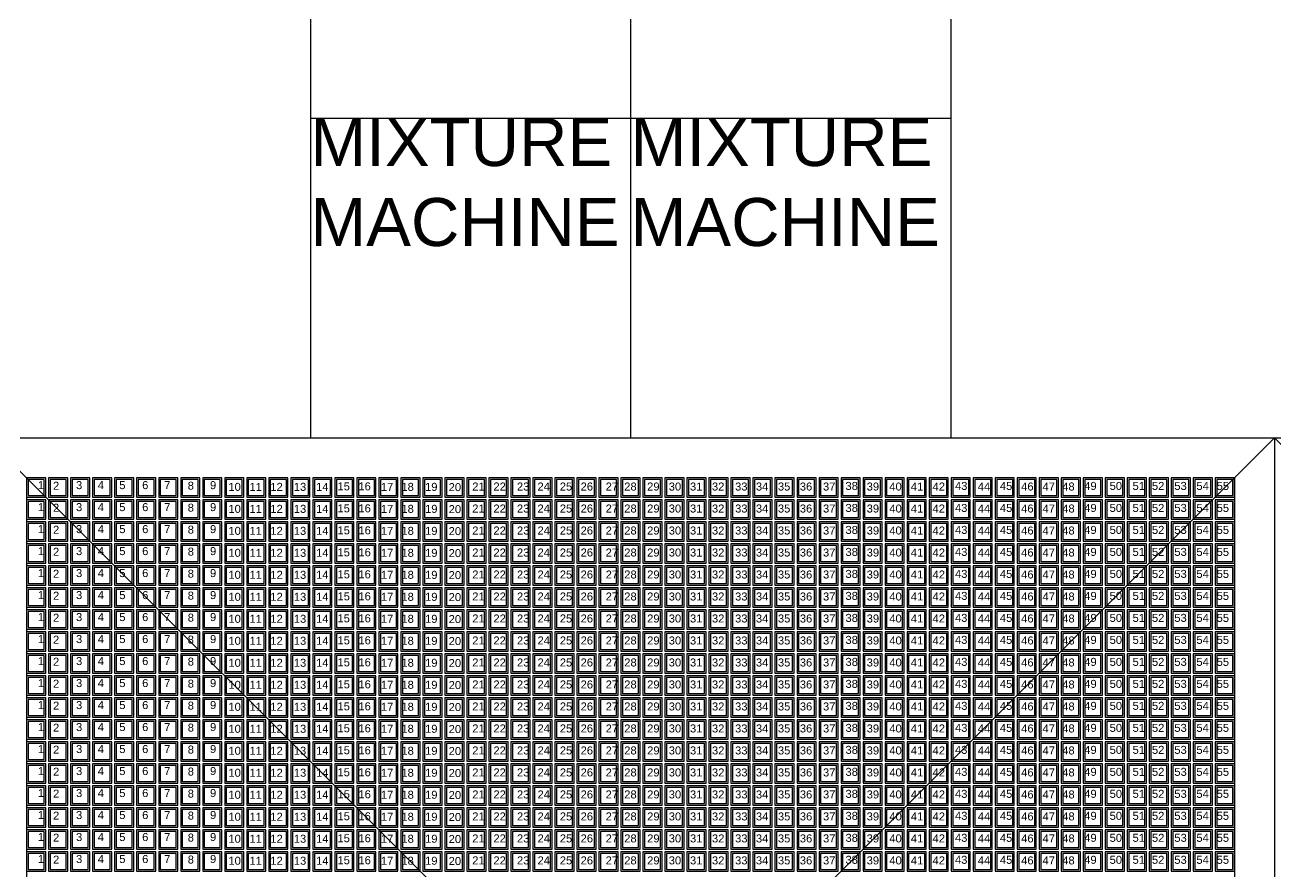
# Model space of a CAD drawing. Header units: inches. Extents: x 0 to 907042749, y -2200 to 1199479692.
# Drawn here: x 906939675 to 906970933, y 1199412753 to 1199433910 of the extents above; entities that cross this region are included whole.
import ezdxf

# ---------------------------------------------------------------- set-up
doc = ezdxf.new("R2010")
doc.units = ezdxf.units.IN
doc.header["$MEASUREMENT"] = 0
doc.styles.get("Standard").update_dxf_attribs({"font": 'arial.ttf'})

# ---------------------------------------------------------------- blocks, each defined once
blk = doc.blocks.new('Formwork')
blk.add_lwpolyline([(240, 240), (-240, 240), (-240, -240), (240, -240)], close=True)
blk.add_lwpolyline([(200, 200), (-200, 200), (-200, -200), (200, -200), (200, 200)])
blk = doc.blocks.new('*U66')
at = {"layer": 'Defpoints'}
blk.add_blockref('Formwork', (0, 0), dxfattribs=at)
blk = doc.blocks.new('*U65')
at = {"color": 0, "linetype": 'ByBlock', "lineweight": -2, "transparency": 16777216}
for p in [(0, 29700), (550, 29700), (1100, 29700), (1650, 29700), (2200, 29700), (2750, 29700), (3300, 29700), (3850, 29700), (4400, 29700), (4950, 29700), (5500, 29700), (6050, 29700), (6600, 29700), (7150, 29700), (7700, 29700), (8250, 29700), (8800, 29700), (9350, 29700), (9900, 29700), (10450, 29700), (11000, 29700), (11550, 29700), (12100, 29700), (12650, 29700), (13200, 29700), (13750, 29700), (14300, 29700), (14850, 29700), (15400, 29700), (15950, 29700), (16500, 29700), (17050, 29700), (17600, 29700), (18150, 29700), (18700, 29700), (19250, 29700), (19800, 29700), (20350, 29700), (20900, 29700), (21450, 29700), (22000, 29700), (22550, 29700), (23100, 29700), (23650, 29700), (24200, 29700), (24750, 29700), (25300, 29700), (25850, 29700), (26400, 29700), (26950, 29700), (27500, 29700), (28050, 29700), (28600, 29700), (29150, 29700), (29700, 29700), (0, 29150), (550, 29150), (1100, 29150), (1650, 29150), (2200, 29150), (2750, 29150), (3300, 29150), (3850, 29150), (4400, 29150), (4950, 29150), (5500, 29150), (6050, 29150), (6600, 29150), (7150, 29150), (7700, 29150), (8250, 29150), (8800, 29150), (9350, 29150), (9900, 29150), (10450, 29150), (11000, 29150), (11550, 29150), (12100, 29150), (12650, 29150), (13200, 29150), (13750, 29150), (14300, 29150), (14850, 29150), (15400, 29150), (15950, 29150), (16500, 29150), (17050, 29150), (17600, 29150), (18150, 29150), (18700, 29150), (19250, 29150), (19800, 29150), (20350, 29150), (20900, 29150), (21450, 29150), (22000, 29150), (22550, 29150), (23100, 29150), (23650, 29150), (24200, 29150), (24750, 29150), (25300, 29150), (25850, 29150), (26400, 29150), (26950, 29150), (27500, 29150), (28050, 29150), (28600, 29150), (29150, 29150), (29700, 29150), (0, 28600), (550, 28600), (1100, 28600), (1650, 28600), (2200, 28600), (2750, 28600), (3300, 28600), (3850, 28600), (4400, 28600), (4950, 28600), (5500, 28600), (6050, 28600), (6600, 28600), (7150, 28600), (7700, 28600), (8250, 28600), (8800, 28600), (9350, 28600), (9900, 28600), (10450, 28600), (11000, 28600), (11550, 28600), (12100, 28600), (12650, 28600), (13200, 28600), (13750, 28600), (14300, 28600), (14850, 28600), (15400, 28600), (15950, 28600), (16500, 28600), (17050, 28600), (17600, 28600), (18150, 28600), (18700, 28600), (19250, 28600), (19800, 28600), (20350, 28600), (20900, 28600), (21450, 28600), (22000, 28600), (22550, 28600), (23100, 28600), (23650, 28600), (24200, 28600), (24750, 28600), (25300, 28600), (25850, 28600), (26400, 28600), (26950, 28600), (27500, 28600), (28050, 28600), (28600, 28600), (29150, 28600), (29700, 28600), (0, 28050), (550, 28050), (1100, 28050), (1650, 28050), (2200, 28050), (2750, 28050), (3300, 28050), (3850, 28050), (4400, 28050), (4950, 28050), (5500, 28050), (6050, 28050), (6600, 28050), (7150, 28050), (7700, 28050), (8250, 28050), (8800, 28050), (9350, 28050), (9900, 28050), (10450, 28050), (11000, 28050), (11550, 28050), (12100, 28050), (12650, 28050), (13200, 28050), (13750, 28050), (14300, 28050), (14850, 28050), (15400, 28050), (15950, 28050), (16500, 28050), (17050, 28050), (17600, 28050), (18150, 28050), (18700, 28050), (19250, 28050), (19800, 28050), (20350, 28050), (20900, 28050), (21450, 28050), (22000, 28050), (22550, 28050), (23100, 28050), (23650, 28050), (24200, 28050), (24750, 28050), (25300, 28050), (25850, 28050), (26400, 28050), (26950, 28050), (27500, 28050), (28050, 28050), (28600, 28050), (29150, 28050), (29700, 28050), (0, 27500), (550, 27500), (1100, 27500), (1650, 27500), (2200, 27500), (2750, 27500), (3300, 27500), (3850, 27500), (4400, 27500), (4950, 27500), (5500, 27500), (6050, 27500), (6600, 27500), (7150, 27500), (7700, 27500), (8250, 27500), (8800, 27500), (9350, 27500), (9900, 27500), (10450, 27500), (11000, 27500), (11550, 27500), (12100, 27500), (12650, 27500), (13200, 27500), (13750, 27500), (14300, 27500), (14850, 27500), (15400, 27500), (15950, 27500), (16500, 27500), (17050, 27500), (17600, 27500), (18150, 27500), (18700, 27500), (19250, 27500), (19800, 27500), (20350, 27500), (20900, 27500), (21450, 27500), (22000, 27500), (22550, 27500), (23100, 27500), (23650, 27500), (24200, 27500), (24750, 27500), (25300, 27500), (25850, 27500), (26400, 27500), (26950, 27500), (27500, 27500), (28050, 27500), (28600, 27500), (29150, 27500), (29700, 27500), (0, 26950), (550, 26950), (1100, 26950), (1650, 26950), (2200, 26950), (2750, 26950), (3300, 26950), (3850, 26950), (4400, 26950), (4950, 26950), (5500, 26950), (6050, 26950), (6600, 26950), (7150, 26950), (7700, 26950), (8250, 26950), (8800, 26950), (9350, 26950), (9900, 26950), (10450, 26950), (11000, 26950), (11550, 26950), (12100, 26950), (12650, 26950), (13200, 26950), (13750, 26950), (14300, 26950), (14850, 26950), (15400, 26950), (15950, 26950), (16500, 26950), (17050, 26950), (17600, 26950), (18150, 26950), (18700, 26950), (19250, 26950), (19800, 26950), (20350, 26950), (20900, 26950), (21450, 26950), (22000, 26950), (22550, 26950), (23100, 26950), (23650, 26950), (24200, 26950), (24750, 26950), (25300, 26950), (25850, 26950), (26400, 26950), (26950, 26950), (27500, 26950), (28050, 26950), (28600, 26950), (29150, 26950), (29700, 26950), (0, 26400), (550, 26400), (1100, 26400), (1650, 26400), (2200, 26400), (2750, 26400), (3300, 26400), (3850, 26400), (4400, 26400), (4950, 26400), (5500, 26400), (6050, 26400), (6600, 26400), (7150, 26400), (7700, 26400), (8250, 26400), (8800, 26400), (9350, 26400), (9900, 26400), (10450, 26400), (11000, 26400), (11550, 26400), (12100, 26400), (12650, 26400), (13200, 26400), (13750, 26400), (14300, 26400), (14850, 26400), (15400, 26400), (15950, 26400), (16500, 26400), (17050, 26400), (17600, 26400), (18150, 26400), (18700, 26400), (19250, 26400), (19800, 26400), (20350, 26400), (20900, 26400), (21450, 26400), (22000, 26400), (22550, 26400), (23100, 26400), (23650, 26400), (24200, 26400), (24750, 26400), (25300, 26400), (25850, 26400), (26400, 26400), (26950, 26400), (27500, 26400), (28050, 26400), (28600, 26400), (29150, 26400), (29700, 26400), (0, 25850), (550, 25850), (1100, 25850), (1650, 25850), (2200, 25850), (2750, 25850), (3300, 25850), (3850, 25850), (4400, 25850), (4950, 25850), (5500, 25850), (6050, 25850), (6600, 25850), (7150, 25850), (7700, 25850), (8250, 25850), (8800, 25850), (9350, 25850), (9900, 25850), (10450, 25850), (11000, 25850), (11550, 25850), (12100, 25850), (12650, 25850), (13200, 25850), (13750, 25850), (14300, 25850), (14850, 25850), (15400, 25850), (15950, 25850), (16500, 25850), (17050, 25850), (17600, 25850), (18150, 25850), (18700, 25850), (19250, 25850), (19800, 25850), (20350, 25850), (20900, 25850), (21450, 25850), (22000, 25850), (22550, 25850), (23100, 25850), (23650, 25850), (24200, 25850), (24750, 25850), (25300, 25850), (25850, 25850), (26400, 25850), (26950, 25850), (27500, 25850), (28050, 25850), (28600, 25850), (29150, 25850), (29700, 25850), (0, 25300), (550, 25300), (1100, 25300), (1650, 25300), (2200, 25300), (2750, 25300), (3300, 25300), (3850, 25300), (4400, 25300), (4950, 25300), (5500, 25300), (6050, 25300), (6600, 25300), (7150, 25300), (7700, 25300), (8250, 25300), (8800, 25300), (9350, 25300), (9900, 25300), (10450, 25300), (11000, 25300), (11550, 25300), (12100, 25300), (12650, 25300), (13200, 25300), (13750, 25300), (14300, 25300), (14850, 25300), (15400, 25300), (15950, 25300), (16500, 25300), (17050, 25300), (17600, 25300), (18150, 25300), (18700, 25300), (19250, 25300), (19800, 25300), (20350, 25300), (20900, 25300), (21450, 25300), (22000, 25300), (22550, 25300), (23100, 25300), (23650, 25300), (24200, 25300), (24750, 25300), (25300, 25300), (25850, 25300), (26400, 25300), (26950, 25300), (27500, 25300), (28050, 25300), (28600, 25300), (29150, 25300), (29700, 25300), (0, 24750), (550, 24750), (1100, 24750), (1650, 24750), (2200, 24750), (2750, 24750), (3300, 24750), (3850, 24750), (4400, 24750), (4950, 24750), (5500, 24750), (6050, 24750), (6600, 24750), (7150, 24750), (7700, 24750), (8250, 24750), (8800, 24750), (9350, 24750), (9900, 24750), (10450, 24750), (11000, 24750), (11550, 24750), (12100, 24750), (12650, 24750), (13200, 24750), (13750, 24750), (14300, 24750), (14850, 24750), (15400, 24750), (15950, 24750), (16500, 24750), (17050, 24750), (17600, 24750), (18150, 24750), (18700, 24750), (19250, 24750), (19800, 24750), (20350, 24750), (20900, 24750), (21450, 24750), (22000, 24750), (22550, 24750), (23100, 24750), (23650, 24750), (24200, 24750), (24750, 24750), (25300, 24750), (25850, 24750), (26400, 24750), (26950, 24750), (27500, 24750), (28050, 24750), (28600, 24750), (29150, 24750), (29700, 24750), (0, 24200), (550, 24200), (1100, 24200), (1650, 24200), (2200, 24200), (2750, 24200), (3300, 24200), (3850, 24200), (4400, 24200), (4950, 24200), (5500, 24200), (6050, 24200), (6600, 24200), (7150, 24200), (7700, 24200), (8250, 24200), (8800, 24200), (9350, 24200), (9900, 24200), (10450, 24200), (11000, 24200), (11550, 24200), (12100, 24200), (12650, 24200), (13200, 24200), (13750, 24200), (14300, 24200), (14850, 24200), (15400, 24200), (15950, 24200), (16500, 24200), (17050, 24200), (17600, 24200), (18150, 24200), (18700, 24200), (19250, 24200), (19800, 24200), (20350, 24200), (20900, 24200), (21450, 24200), (22000, 24200), (22550, 24200), (23100, 24200), (23650, 24200), (24200, 24200), (24750, 24200), (25300, 24200), (25850, 24200), (26400, 24200), (26950, 24200), (27500, 24200), (28050, 24200), (28600, 24200), (29150, 24200), (29700, 24200), (0, 23650), (550, 23650), (1100, 23650), (1650, 23650), (2200, 23650), (2750, 23650), (3300, 23650), (3850, 23650), (4400, 23650), (4950, 23650), (5500, 23650), (6050, 23650), (6600, 23650), (7150, 23650), (7700, 23650), (8250, 23650), (8800, 23650), (9350, 23650), (9900, 23650), (10450, 23650), (11000, 23650), (11550, 23650), (12100, 23650), (12650, 23650), (13200, 23650), (13750, 23650), (14300, 23650), (14850, 23650), (15400, 23650), (15950, 23650), (16500, 23650), (17050, 23650), (17600, 23650), (18150, 23650), (18700, 23650), (19250, 23650), (19800, 23650), (20350, 23650), (20900, 23650), (21450, 23650), (22000, 23650), (22550, 23650), (23100, 23650), (23650, 23650), (24200, 23650), (24750, 23650), (25300, 23650), (25850, 23650), (26400, 23650), (26950, 23650), (27500, 23650), (28050, 23650), (28600, 23650), (29150, 23650), (29700, 23650), (0, 23100), (550, 23100), (1100, 23100), (1650, 23100), (2200, 23100), (2750, 23100), (3300, 23100), (3850, 23100), (4400, 23100), (4950, 23100), (5500, 23100), (6050, 23100), (6600, 23100), (7150, 23100), (7700, 23100), (8250, 23100), (8800, 23100), (9350, 23100), (9900, 23100), (10450, 23100), (11000, 23100), (11550, 23100), (12100, 23100), (12650, 23100), (13200, 23100), (13750, 23100), (14300, 23100), (14850, 23100), (15400, 23100), (15950, 23100), (16500, 23100), (17050, 23100), (17600, 23100), (18150, 23100), (18700, 23100), (19250, 23100), (19800, 23100), (20350, 23100), (20900, 23100), (21450, 23100), (22000, 23100), (22550, 23100), (23100, 23100), (23650, 23100), (24200, 23100), (24750, 23100), (25300, 23100), (25850, 23100), (26400, 23100), (26950, 23100), (27500, 23100), (28050, 23100), (28600, 23100), (29150, 23100), (29700, 23100), (0, 22550), (550, 22550), (1100, 22550), (1650, 22550), (2200, 22550), (2750, 22550), (3300, 22550), (3850, 22550), (4400, 22550), (4950, 22550), (5500, 22550), (6050, 22550), (6600, 22550), (7150, 22550), (7700, 22550), (8250, 22550), (8800, 22550), (9350, 22550), (9900, 22550), (10450, 22550), (11000, 22550), (11550, 22550), (12100, 22550), (12650, 22550), (13200, 22550), (13750, 22550), (14300, 22550), (14850, 22550), (15400, 22550), (15950, 22550), (16500, 22550), (17050, 22550), (17600, 22550), (18150, 22550), (18700, 22550), (19250, 22550), (19800, 22550), (20350, 22550), (20900, 22550), (21450, 22550), (22000, 22550), (22550, 22550), (23100, 22550), (23650, 22550), (24200, 22550), (24750, 22550), (25300, 22550), (25850, 22550), (26400, 22550), (26950, 22550), (27500, 22550), (28050, 22550), (28600, 22550), (29150, 22550), (29700, 22550), (0, 22000), (550, 22000), (1100, 22000), (1650, 22000), (2200, 22000), (2750, 22000), (3300, 22000), (3850, 22000), (4400, 22000), (4950, 22000), (5500, 22000), (6050, 22000), (6600, 22000), (7150, 22000), (7700, 22000), (8250, 22000), (8800, 22000), (9350, 22000), (9900, 22000), (10450, 22000), (11000, 22000), (11550, 22000), (12100, 22000), (12650, 22000), (13200, 22000), (13750, 22000), (14300, 22000), (14850, 22000), (15400, 22000), (15950, 22000), (16500, 22000), (17050, 22000), (17600, 22000), (18150, 22000), (18700, 22000), (19250, 22000), (19800, 22000), (20350, 22000), (20900, 22000), (21450, 22000), (22000, 22000), (22550, 22000), (23100, 22000), (23650, 22000), (24200, 22000), (24750, 22000), (25300, 22000), (25850, 22000), (26400, 22000), (26950, 22000), (27500, 22000), (28050, 22000), (28600, 22000), (29150, 22000), (29700, 22000), (0, 21450), (550, 21450), (1100, 21450), (1650, 21450), (2200, 21450), (2750, 21450), (3300, 21450), (3850, 21450), (4400, 21450), (4950, 21450), (5500, 21450), (6050, 21450), (6600, 21450), (7150, 21450), (7700, 21450), (8250, 21450), (8800, 21450), (9350, 21450), (9900, 21450), (10450, 21450), (11000, 21450), (11550, 21450), (12100, 21450), (12650, 21450), (13200, 21450), (13750, 21450), (14300, 21450), (14850, 21450), (15400, 21450), (15950, 21450), (16500, 21450), (17050, 21450), (17600, 21450), (18150, 21450), (18700, 21450), (19250, 21450), (19800, 21450), (20350, 21450), (20900, 21450), (21450, 21450), (22000, 21450), (22550, 21450), (23100, 21450), (23650, 21450), (24200, 21450), (24750, 21450), (25300, 21450), (25850, 21450), (26400, 21450), (26950, 21450), (27500, 21450), (28050, 21450), (28600, 21450), (29150, 21450), (29700, 21450), (0, 20900), (550, 20900), (1100, 20900), (1650, 20900), (2200, 20900), (2750, 20900), (3300, 20900), (3850, 20900), (4400, 20900), (4950, 20900), (5500, 20900), (6050, 20900), (6600, 20900), (7150, 20900), (7700, 20900), (8250, 20900), (8800, 20900), (9350, 20900), (9900, 20900), (10450, 20900), (11000, 20900), (11550, 20900), (12100, 20900), (12650, 20900), (13200, 20900), (13750, 20900), (14300, 20900), (14850, 20900), (15400, 20900), (15950, 20900), (16500, 20900), (17050, 20900), (17600, 20900), (18150, 20900), (18700, 20900), (19250, 20900), (19800, 20900), (20350, 20900), (20900, 20900), (21450, 20900), (22000, 20900), (22550, 20900), (23100, 20900), (23650, 20900), (24200, 20900), (24750, 20900), (25300, 20900), (25850, 20900), (26400, 20900), (26950, 20900), (27500, 20900), (28050, 20900), (28600, 20900), (29150, 20900), (29700, 20900), (0, 20350), (550, 20350), (1100, 20350), (1650, 20350), (2200, 20350), (2750, 20350), (3300, 20350), (3850, 20350), (4400, 20350), (4950, 20350), (5500, 20350), (6050, 20350), (6600, 20350), (7150, 20350), (7700, 20350), (8250, 20350), (8800, 20350), (9350, 20350), (9900, 20350), (10450, 20350), (11000, 20350), (11550, 20350), (12100, 20350), (12650, 20350), (13200, 20350), (13750, 20350), (14300, 20350), (14850, 20350), (15400, 20350), (15950, 20350), (16500, 20350), (17050, 20350), (17600, 20350), (18150, 20350), (18700, 20350), (19250, 20350), (19800, 20350), (20350, 20350), (20900, 20350), (21450, 20350), (22000, 20350), (22550, 20350), (23100, 20350), (23650, 20350), (24200, 20350), (24750, 20350), (25300, 20350), (25850, 20350), (26400, 20350), (26950, 20350), (27500, 20350), (28050, 20350), (28600, 20350), (29150, 20350), (29700, 20350)]:
    blk.add_blockref('*U66', p, dxfattribs=at)
blk = doc.blocks.new('Casting_yard_type_2')
for p, q in [((-16090, 16090), (-16090, -16090)), ((-16090, 16090), (16090, 16090)), ((-16090, 16090), (16090, -16090)), ((16090, 16090), (-16090, -16090)), ((16090, 16090), (16090, -16090)), ((-15090, 15090), (-15090, -15050)), ((15090, 15090), (15090, -15090))]:
    blk.add_line(p, q)
blk.add_blockref('*U65', (-14850, -14850))
for s, p in [('1', (-14810, 14810)), ('3', (-13855, 14810)), ('4', (-13313, 14810)), ('5', (-12775, 14810)), ('6', (-12203, 14810)), ('7', (-11653, 14810)), ('9', (-10508, 14810)), ('2', (-14430, 14794)), ('8', (-11064, 14797)), ('10', (-10048, 14767)), ('11', (-9522, 14767)), ('12', (-9000, 14767)), ('13', (-8413, 14767)), ('14', (-7858, 14767)), ('15', (-7322, 14779)), ('16', (-6800, 14779)), ('17', (-6237, 14767)), ('18', (-5725, 14767)), ('19', (-5134, 14767)), ('20', (-4544, 14760)), ('21', (-3955, 14775)), ('22', (-3426, 14775)), ('23', (-2837, 14775)), ('24', (-2324, 14775)), ('25', (-1767, 14775)), ('26', (-1247, 14775)), ('27', (-621, 14775)), ('28', (-157, 14775)), ('29', (415, 14775)), ('30', (955, 14775)), ('31', (1486, 14775)), ('32', (2035, 14775)), ('33', (2613, 14775)), ('34', (3133, 14775)), ('35', (3683, 14775)), ('36', (4230, 14775)), ('37', (4810, 14775)), ('38', (5371, 14790)), ('39', (5901, 14775)), ('40', (6466, 14775)), ('41', (7004, 14775)), ('42', (7547, 14775)), ('43', (8107, 14790)), ('44', (8677, 14775)), ('45', (9230, 14790)), ('46', (9761, 14775)), ('47', (10296, 14775)), ('48', (10787, 14775)), ('49', (11337, 14790)), ('50', (11971, 14790)), ('51', (12544, 14790)), ('52', (13028, 14790)), ('53', (13588, 14790)), ('54', (14140, 14790)), ('55', (14645, 14790)), ('1', (-14810, 14260)), ('2', (-14430, 14244)), ('3', (-13855, 14260)), ('4', (-13313, 14260)), ('5', (-12775, 14260)), ('6', (-12203, 14260)), ('7', (-11653, 14260)), ('8', (-11064, 14247)), ('9', (-10508, 14260)), ('10', (-10048, 14217)), ('11', (-9522, 14217)), ('12', (-9000, 14217)), ('13', (-8413, 14217)), ('14', (-7858, 14217)), ('15', (-7322, 14229)), ('16', (-6800, 14229)), ('17', (-6237, 14217)), ('18', (-5725, 14217)), ('19', (-5134, 14217)), ('20', (-4544, 14210)), ('21', (-3955, 14225)), ('22', (-3426, 14225)), ('23', (-2837, 14225)), ('24', (-2324, 14225)), ('25', (-1767, 14225)), ('26', (-1247, 14225)), ('27', (-621, 14225)), ('28', (-157, 14225)), ('29', (415, 14225)), ('30', (955, 14225)), ('31', (1486, 14225)), ('32', (2035, 14225)), ('33', (2613, 14225)), ('34', (3133, 14225)), ('35', (3683, 14225)), ('36', (4230, 14225)), ('37', (4810, 14225)), ('38', (5371, 14240)), ('39', (5901, 14225)), ('40', (6466, 14225)), ('41', (7004, 14225)), ('42', (7547, 14225)), ('43', (8107, 14240)), ('44', (8677, 14225)), ('45', (9230, 14240)), ('46', (9761, 14225)), ('47', (10296, 14225)), ('48', (10787, 14225)), ('49', (11337, 14240)), ('50', (11971, 14240)), ('51', (12544, 14240)), ('52', (13028, 14240)), ('53', (13588, 14240)), ('54', (14140, 14240)), ('55', (14645, 14240)), ('1', (-14810, 13710)), ('2', (-14430, 13694)), ('3', (-13855, 13710)), ('4', (-13313, 13710)), ('5', (-12775, 13710)), ('6', (-12203, 13710)), ('7', (-11653, 13710)), ('8', (-11064, 13697)), ('9', (-10508, 13710)), ('10', (-10048, 13667)), ('11', (-9522, 13667)), ('12', (-9000, 13667)), ('13', (-8413, 13667)), ('14', (-7858, 13667)), ('15', (-7322, 13679)), ('16', (-6800, 13679)), ('17', (-6237, 13667)), ('18', (-5725, 13667)), ('19', (-5134, 13667)), ('20', (-4544, 13660)), ('21', (-3955, 13675)), ('22', (-3426, 13675)), ('23', (-2837, 13675)), ('24', (-2324, 13675)), ('25', (-1767, 13675)), ('26', (-1247, 13675)), ('27', (-621, 13675)), ('28', (-157, 13675)), ('29', (415, 13675)), ('30', (955, 13675)), ('31', (1486, 13675)), ('32', (2035, 13675)), ('33', (2613, 13675)), ('34', (3133, 13675)), ('35', (3683, 13675)), ('36', (4230, 13675)), ('37', (4810, 13675)), ('38', (5371, 13690)), ('39', (5901, 13675)), ('40', (6466, 13675)), ('41', (7004, 13675)), ('42', (7547, 13675)), ('43', (8107, 13690)), ('44', (8677, 13675)), ('45', (9230, 13690)), ('46', (9761, 13675)), ('47', (10296, 13675)), ('48', (10787, 13675)), ('49', (11337, 13690)), ('50', (11971, 13690)), ('51', (12544, 13690)), ('52', (13028, 13690)), ('53', (13588, 13690)), ('54', (14140, 13690)), ('55', (14645, 13690)), ('1', (-14810, 13160)), ('2', (-14430, 13144)), ('3', (-13855, 13160)), ('4', (-13313, 13160)), ('5', (-12775, 13160)), ('6', (-12203, 13160)), ('7', (-11653, 13160)), ('8', (-11064, 13147)), ('9', (-10508, 13160)), ('10', (-10048, 13117)), ('11', (-9522, 13117)), ('12', (-9000, 13117)), ('13', (-8413, 13117)), ('14', (-7858, 13117)), ('15', (-7322, 13129)), ('16', (-6800, 13129)), ('17', (-6237, 13117)), ('18', (-5725, 13117)), ('19', (-5134, 13117)), ('20', (-4544, 13110)), ('21', (-3955, 13125)), ('22', (-3426, 13125)), ('23', (-2837, 13125)), ('24', (-2324, 13125)), ('25', (-1767, 13125)), ('26', (-1247, 13125)), ('27', (-621, 13125)), ('28', (-157, 13125)), ('29', (415, 13125)), ('30', (955, 13125)), ('31', (1486, 13125)), ('32', (2035, 13125)), ('33', (2613, 13125)), ('34', (3133, 13125)), ('35', (3683, 13125)), ('36', (4230, 13125)), ('37', (4810, 13125)), ('38', (5371, 13140)), ('39', (5901, 13125)), ('40', (6466, 13125)), ('41', (7004, 13125)), ('42', (7547, 13125)), ('43', (8107, 13140)), ('44', (8677, 13125)), ('45', (9230, 13140)), ('46', (9761, 13125)), ('47', (10296, 13125)), ('48', (10787, 13125)), ('49', (11337, 13140)), ('50', (11971, 13140)), ('51', (12544, 13140)), ('52', (13028, 13140)), ('53', (13588, 13140)), ('54', (14140, 13140)), ('55', (14645, 13140)), ('1', (-14810, 12610)), ('2', (-14430, 12594)), ('3', (-13855, 12610)), ('4', (-13313, 12610)), ('5', (-12775, 12610)), ('6', (-12203, 12610)), ('7', (-11653, 12610)), ('8', (-11064, 12597)), ('9', (-10508, 12610)), ('10', (-10048, 12567)), ('11', (-9522, 12567)), ('12', (-9000, 12567)), ('13', (-8413, 12567)), ('14', (-7858, 12567)), ('15', (-7322, 12579)), ('16', (-6800, 12579)), ('17', (-6237, 12567)), ('18', (-5725, 12567)), ('19', (-5134, 12567)), ('20', (-4544, 12560)), ('21', (-3955, 12575)), ('22', (-3426, 12575)), ('23', (-2837, 12575)), ('24', (-2324, 12575)), ('25', (-1767, 12575)), ('26', (-1247, 12575)), ('27', (-621, 12575)), ('28', (-157, 12575)), ('29', (415, 12575)), ('30', (955, 12575)), ('31', (1486, 12575)), ('32', (2035, 12575)), ('33', (2613, 12575)), ('34', (3133, 12575)), ('35', (3683, 12575)), ('36', (4230, 12575)), ('37', (4810, 12575)), ('38', (5371, 12590)), ('39', (5901, 12575)), ('40', (6466, 12575)), ('41', (7004, 12575)), ('42', (7547, 12575)), ('43', (8107, 12590)), ('44', (8677, 12575)), ('45', (9230, 12590)), ('46', (9761, 12575)), ('47', (10296, 12575)), ('48', (10787, 12575)), ('49', (11337, 12590)), ('50', (11971, 12590)), ('51', (12544, 12590)), ('52', (13028, 12590)), ('53', (13588, 12590)), ('54', (14140, 12590)), ('55', (14645, 12590)), ('1', (-14810, 12060)), ('2', (-14430, 12044)), ('3', (-13855, 12060)), ('4', (-13313, 12060)), ('5', (-12775, 12060)), ('6', (-12203, 12060)), ('7', (-11653, 12060)), ('8', (-11064, 12047)), ('9', (-10508, 12060)), ('10', (-10048, 12017)), ('11', (-9522, 12017)), ('12', (-9000, 12017)), ('13', (-8413, 12017)), ('14', (-7858, 12017)), ('15', (-7322, 12029)), ('16', (-6800, 12029)), ('17', (-6237, 12017)), ('18', (-5725, 12017)), ('19', (-5134, 12017)), ('20', (-4544, 12010)), ('21', (-3955, 12025)), ('22', (-3426, 12025)), ('23', (-2837, 12025)), ('24', (-2324, 12025)), ('25', (-1767, 12025)), ('26', (-1247, 12025)), ('27', (-621, 12025)), ('28', (-157, 12025)), ('29', (415, 12025)), ('30', (955, 12025)), ('31', (1486, 12025)), ('32', (2035, 12025)), ('33', (2613, 12025)), ('34', (3133, 12025)), ('35', (3683, 12025)), ('36', (4230, 12025)), ('37', (4810, 12025)), ('38', (5371, 12040)), ('39', (5901, 12025)), ('40', (6466, 12025)), ('41', (7004, 12025)), ('42', (7547, 12025)), ('43', (8107, 12040)), ('44', (8677, 12025)), ('45', (9230, 12040)), ('46', (9761, 12025)), ('47', (10296, 12025)), ('48', (10787, 12025)), ('49', (11337, 12040)), ('50', (11971, 12040)), ('51', (12544, 12040)), ('52', (13028, 12040)), ('53', (13588, 12040)), ('54', (14140, 12040)), ('55', (14645, 12040)), ('1', (-14810, 11510)), ('2', (-14430, 11494)), ('3', (-13855, 11510)), ('4', (-13313, 11510)), ('5', (-12775, 11510)), ('6', (-12203, 11510)), ('7', (-11653, 11510)), ('8', (-11064, 11497)), ('9', (-10508, 11510)), ('10', (-10048, 11467)), ('11', (-9522, 11467)), ('12', (-9000, 11467)), ('13', (-8413, 11467)), ('14', (-7858, 11467)), ('15', (-7322, 11479)), ('16', (-6800, 11479)), ('17', (-6237, 11467)), ('18', (-5725, 11467)), ('19', (-5134, 11467)), ('20', (-4544, 11460)), ('21', (-3955, 11475)), ('22', (-3426, 11475)), ('23', (-2837, 11475)), ('24', (-2324, 11475)), ('25', (-1767, 11475)), ('26', (-1247, 11475)), ('27', (-621, 11475)), ('28', (-157, 11475)), ('29', (415, 11475)), ('30', (955, 11475)), ('31', (1486, 11475)), ('32', (2035, 11475)), ('33', (2613, 11475)), ('34', (3133, 11475)), ('35', (3683, 11475)), ('36', (4230, 11475)), ('37', (4810, 11475)), ('38', (5371, 11490)), ('39', (5901, 11475)), ('40', (6466, 11475)), ('41', (7004, 11475)), ('42', (7547, 11475)), ('43', (8107, 11490)), ('44', (8677, 11475)), ('45', (9230, 11490)), ('46', (9761, 11475)), ('47', (10296, 11475)), ('48', (10787, 11475)), ('49', (11337, 11490)), ('50', (11971, 11490)), ('51', (12544, 11490)), ('52', (13028, 11490)), ('53', (13588, 11490)), ('54', (14140, 11490)), ('55', (14645, 11490)), ('1', (-14810, 10960)), ('2', (-14430, 10944)), ('3', (-13855, 10960)), ('4', (-13313, 10960)), ('5', (-12775, 10960)), ('6', (-12203, 10960)), ('7', (-11653, 10960)), ('8', (-11064, 10947)), ('9', (-10508, 10960)), ('10', (-10048, 10917)), ('11', (-9522, 10917)), ('12', (-9000, 10917)), ('13', (-8413, 10917)), ('14', (-7858, 10917)), ('15', (-7322, 10929)), ('16', (-6800, 10929)), ('17', (-6237, 10917)), ('18', (-5725, 10917)), ('19', (-5134, 10917)), ('20', (-4544, 10910)), ('21', (-3955, 10925)), ('22', (-3426, 10925)), ('23', (-2837, 10925)), ('24', (-2324, 10925)), ('25', (-1767, 10925)), ('26', (-1247, 10925)), ('27', (-621, 10925)), ('28', (-157, 10925)), ('29', (415, 10925)), ('30', (955, 10925)), ('31', (1486, 10925)), ('32', (2035, 10925)), ('33', (2613, 10925)), ('34', (3133, 10925)), ('35', (3683, 10925)), ('36', (4230, 10925)), ('37', (4810, 10925)), ('38', (5371, 10940)), ('39', (5901, 10925)), ('40', (6466, 10925)), ('41', (7004, 10925)), ('42', (7547, 10925)), ('43', (8107, 10940)), ('44', (8677, 10925)), ('45', (9230, 10940)), ('46', (9761, 10925)), ('47', (10296, 10925)), ('48', (10787, 10925)), ('49', (11337, 10940)), ('50', (11971, 10940)), ('51', (12544, 10940)), ('52', (13028, 10940)), ('53', (13588, 10940)), ('54', (14140, 10940)), ('55', (14645, 10940)), ('1', (-14810, 10410)), ('2', (-14430, 10394)), ('3', (-13855, 10410)), ('4', (-13313, 10410)), ('5', (-12775, 10410)), ('6', (-12203, 10410)), ('7', (-11653, 10410)), ('8', (-11064, 10397)), ('9', (-10508, 10410)), ('10', (-10048, 10367)), ('11', (-9522, 10367)), ('12', (-9000, 10367)), ('13', (-8413, 10367)), ('14', (-7858, 10367)), ('15', (-7322, 10379)), ('16', (-6800, 10379)), ('17', (-6237, 10367)), ('18', (-5725, 10367)), ('19', (-5134, 10367)), ('20', (-4544, 10360)), ('21', (-3955, 10375)), ('22', (-3426, 10375)), ('23', (-2837, 10375)), ('24', (-2324, 10375)), ('25', (-1767, 10375)), ('26', (-1247, 10375)), ('27', (-621, 10375)), ('28', (-157, 10375)), ('29', (415, 10375)), ('30', (955, 10375)), ('31', (1486, 10375)), ('32', (2035, 10375)), ('33', (2613, 10375)), ('34', (3133, 10375)), ('35', (3683, 10375)), ('36', (4230, 10375)), ('37', (4810, 10375)), ('38', (5371, 10390)), ('39', (5901, 10375)), ('40', (6466, 10375)), ('41', (7004, 10375)), ('42', (7547, 10375)), ('43', (8107, 10390)), ('44', (8677, 10375)), ('45', (9230, 10390)), ('46', (9761, 10375)), ('47', (10296, 10375)), ('48', (10787, 10375)), ('49', (11337, 10390)), ('50', (11971, 10390)), ('51', (12544, 10390)), ('52', (13028, 10390)), ('53', (13588, 10390)), ('54', (14140, 10390)), ('55', (14645, 10390)), ('1', (-14810, 9860)), ('2', (-14430, 9844)), ('3', (-13855, 9860)), ('4', (-13313, 9860)), ('5', (-12775, 9860)), ('6', (-12203, 9860)), ('7', (-11653, 9860)), ('8', (-11064, 9847)), ('9', (-10508, 9860)), ('10', (-10048, 9817)), ('11', (-9522, 9817)), ('12', (-9000, 9817)), ('13', (-8413, 9817)), ('14', (-7858, 9817)), ('15', (-7322, 9829)), ('16', (-6800, 9829)), ('17', (-6237, 9817)), ('18', (-5725, 9817)), ('19', (-5134, 9817)), ('20', (-4544, 9810)), ('21', (-3955, 9825)), ('22', (-3426, 9825)), ('23', (-2837, 9825)), ('24', (-2324, 9825)), ('25', (-1767, 9825)), ('26', (-1247, 9825)), ('27', (-621, 9825)), ('28', (-157, 9825)), ('29', (415, 9825)), ('30', (955, 9825)), ('31', (1486, 9825)), ('32', (2035, 9825)), ('33', (2613, 9825)), ('34', (3133, 9825)), ('35', (3683, 9825)), ('36', (4230, 9825)), ('37', (4810, 9825)), ('38', (5371, 9840)), ('39', (5901, 9825)), ('40', (6466, 9825)), ('41', (7004, 9825)), ('42', (7547, 9825)), ('43', (8107, 9840)), ('44', (8677, 9825)), ('45', (9230, 9840)), ('46', (9761, 9825)), ('47', (10296, 9825)), ('48', (10787, 9825)), ('49', (11337, 9840)), ('50', (11971, 9840)), ('51', (12544, 9840)), ('52', (13028, 9840)), ('53', (13588, 9840)), ('54', (14140, 9840)), ('55', (14645, 9840)), ('1', (-14810, 9310)), ('2', (-14430, 9294)), ('3', (-13855, 9310)), ('4', (-13313, 9310)), ('5', (-12775, 9310)), ('6', (-12203, 9310)), ('7', (-11653, 9310)), ('8', (-11064, 9297)), ('9', (-10508, 9310)), ('10', (-10048, 9267)), ('11', (-9522, 9267)), ('12', (-9000, 9267)), ('13', (-8413, 9267)), ('14', (-7858, 9267)), ('15', (-7322, 9279)), ('16', (-6800, 9279)), ('17', (-6237, 9267)), ('18', (-5725, 9267)), ('19', (-5134, 9267)), ('20', (-4544, 9260)), ('21', (-3955, 9275)), ('22', (-3426, 9275)), ('23', (-2837, 9275)), ('24', (-2324, 9275)), ('25', (-1767, 9275)), ('26', (-1247, 9275)), ('27', (-621, 9275)), ('28', (-157, 9275)), ('29', (415, 9275)), ('30', (955, 9275)), ('31', (1486, 9275)), ('32', (2035, 9275)), ('33', (2613, 9275)), ('34', (3133, 9275)), ('35', (3683, 9275)), ('36', (4230, 9275)), ('37', (4810, 9275)), ('38', (5371, 9290)), ('39', (5901, 9275)), ('40', (6466, 9275)), ('41', (7004, 9275)), ('42', (7547, 9275)), ('43', (8107, 9290)), ('44', (8677, 9275)), ('45', (9230, 9290)), ('46', (9761, 9275)), ('47', (10296, 9275)), ('48', (10787, 9275)), ('49', (11337, 9290)), ('50', (11971, 9290)), ('51', (12544, 9290)), ('52', (13028, 9290)), ('53', (13588, 9290)), ('54', (14140, 9290)), ('55', (14645, 9290)), ('1', (-14810, 8760)), ('2', (-14430, 8744)), ('3', (-13855, 8760)), ('4', (-13313, 8760)), ('5', (-12775, 8760)), ('6', (-12203, 8760)), ('7', (-11653, 8760)), ('8', (-11064, 8747)), ('9', (-10508, 8760)), ('10', (-10048, 8717)), ('11', (-9522, 8717)), ('12', (-9000, 8717)), ('13', (-8413, 8717)), ('14', (-7858, 8717)), ('15', (-7322, 8729)), ('16', (-6800, 8729)), ('17', (-6237, 8717)), ('18', (-5725, 8717)), ('19', (-5134, 8717)), ('20', (-4544, 8710)), ('21', (-3955, 8725)), ('22', (-3426, 8725)), ('23', (-2837, 8725)), ('24', (-2324, 8725)), ('25', (-1767, 8725)), ('26', (-1247, 8725)), ('27', (-621, 8725)), ('28', (-157, 8725)), ('29', (415, 8725)), ('30', (955, 8725)), ('31', (1486, 8725)), ('32', (2035, 8725)), ('33', (2613, 8725)), ('34', (3133, 8725)), ('35', (3683, 8725)), ('36', (4230, 8725)), ('37', (4810, 8725)), ('38', (5371, 8740)), ('39', (5901, 8725)), ('40', (6466, 8725)), ('41', (7004, 8725)), ('42', (7547, 8725)), ('43', (8107, 8740)), ('44', (8677, 8725)), ('45', (9230, 8740)), ('46', (9761, 8725)), ('47', (10296, 8725)), ('48', (10787, 8725)), ('49', (11337, 8740)), ('50', (11971, 8740)), ('51', (12544, 8740)), ('52', (13028, 8740)), ('53', (13588, 8740)), ('54', (14140, 8740)), ('55', (14645, 8740)), ('1', (-14810, 8210)), ('2', (-14430, 8194)), ('3', (-13855, 8210)), ('4', (-13313, 8210)), ('5', (-12775, 8210)), ('6', (-12203, 8210)), ('7', (-11653, 8210)), ('8', (-11064, 8197)), ('9', (-10508, 8210)), ('10', (-10048, 8167)), ('11', (-9522, 8167)), ('12', (-9000, 8167)), ('13', (-8413, 8167)), ('14', (-7858, 8167)), ('15', (-7322, 8179)), ('16', (-6800, 8179)), ('17', (-6237, 8167)), ('18', (-5725, 8167)), ('19', (-5134, 8167)), ('20', (-4544, 8160)), ('21', (-3955, 8175)), ('22', (-3426, 8175)), ('23', (-2837, 8175)), ('24', (-2324, 8175)), ('25', (-1767, 8175)), ('26', (-1247, 8175)), ('27', (-621, 8175)), ('28', (-157, 8175)), ('29', (415, 8175)), ('30', (955, 8175)), ('31', (1486, 8175)), ('32', (2035, 8175)), ('33', (2613, 8175)), ('34', (3133, 8175)), ('35', (3683, 8175)), ('36', (4230, 8175)), ('37', (4810, 8175)), ('38', (5371, 8190)), ('39', (5901, 8175)), ('40', (6466, 8175)), ('41', (7004, 8175)), ('42', (7547, 8175)), ('43', (8107, 8190)), ('44', (8677, 8175)), ('45', (9230, 8190)), ('46', (9761, 8175)), ('47', (10296, 8175)), ('48', (10787, 8175)), ('49', (11337, 8190)), ('50', (11971, 8190)), ('51', (12544, 8190)), ('52', (13028, 8190)), ('53', (13588, 8190)), ('54', (14140, 8190)), ('55', (14645, 8190)), ('1', (-14810, 7660)), ('2', (-14430, 7644)), ('3', (-13855, 7660)), ('4', (-13313, 7660)), ('5', (-12775, 7660)), ('6', (-12203, 7660)), ('7', (-11653, 7660)), ('8', (-11064, 7647)), ('9', (-10508, 7660)), ('10', (-10048, 7617)), ('11', (-9522, 7617)), ('12', (-9000, 7617)), ('13', (-8413, 7617)), ('14', (-7858, 7617)), ('15', (-7322, 7629)), ('16', (-6800, 7629)), ('17', (-6237, 7617)), ('18', (-5725, 7617)), ('19', (-5134, 7617)), ('21', (-3955, 7625)), ('22', (-3426, 7625)), ('23', (-2837, 7625)), ('24', (-2324, 7625)), ('25', (-1767, 7625)), ('26', (-1247, 7625)), ('27', (-621, 7625)), ('28', (-157, 7625)), ('29', (415, 7625)), ('30', (955, 7625)), ('31', (1486, 7625)), ('32', (2035, 7625)), ('33', (2613, 7625)), ('34', (3133, 7625)), ('35', (3683, 7625)), ('36', (4230, 7625)), ('37', (4810, 7625)), ('38', (5371, 7640)), ('39', (5901, 7625)), ('40', (6466, 7625)), ('41', (7004, 7625)), ('42', (7547, 7625)), ('43', (8107, 7640)), ('44', (8677, 7625)), ('45', (9230, 7640)), ('46', (9761, 7625)), ('47', (10296, 7625)), ('48', (10787, 7625)), ('49', (11337, 7640)), ('50', (11971, 7640)), ('51', (12544, 7640)), ('52', (13028, 7640)), ('53', (13588, 7640)), ('54', (14140, 7640)), ('55', (14645, 7640)), ('20', (-4544, 7610)), ('1', (-14810, 7110)), ('2', (-14430, 7094)), ('3', (-13855, 7110)), ('4', (-13313, 7110)), ('5', (-12775, 7110)), ('6', (-12203, 7110)), ('7', (-11653, 7110)), ('8', (-11064, 7097)), ('9', (-10508, 7110)), ('10', (-10048, 7067)), ('11', (-9522, 7067)), ('12', (-9000, 7067)), ('13', (-8413, 7067)), ('14', (-7858, 7067)), ('15', (-7322, 7079)), ('16', (-6800, 7079)), ('17', (-6237, 7067)), ('18', (-5725, 7067)), ('19', (-5134, 7067)), ('20', (-4544, 7060)), ('21', (-3955, 7075)), ('22', (-3426, 7075)), ('23', (-2837, 7075)), ('24', (-2324, 7075)), ('25', (-1767, 7075)), ('26', (-1247, 7075)), ('27', (-621, 7075)), ('28', (-157, 7075)), ('29', (415, 7075)), ('30', (955, 7075)), ('31', (1486, 7075)), ('32', (2035, 7075)), ('33', (2613, 7075)), ('34', (3133, 7075)), ('35', (3683, 7075)), ('36', (4230, 7075)), ('37', (4810, 7075)), ('38', (5371, 7090)), ('39', (5901, 7075)), ('40', (6466, 7075)), ('41', (7004, 7075)), ('42', (7547, 7075)), ('43', (8107, 7090)), ('44', (8677, 7075)), ('45', (9230, 7090)), ('46', (9761, 7075)), ('47', (10296, 7075)), ('48', (10787, 7075)), ('49', (11337, 7090)), ('50', (11971, 7090)), ('51', (12544, 7090)), ('52', (13028, 7090)), ('53', (13588, 7090)), ('54', (14140, 7090)), ('55', (14645, 7090)), ('1', (-14810, 6560)), ('2', (-14430, 6544)), ('3', (-13855, 6560)), ('4', (-13313, 6560)), ('5', (-12775, 6560)), ('6', (-12203, 6560)), ('7', (-11653, 6560)), ('8', (-11064, 6547)), ('9', (-10508, 6560)), ('10', (-10048, 6517)), ('11', (-9522, 6517)), ('12', (-9000, 6517)), ('13', (-8413, 6517)), ('14', (-7858, 6517)), ('15', (-7322, 6529)), ('16', (-6800, 6529)), ('17', (-6237, 6517)), ('18', (-5725, 6517)), ('19', (-5134, 6517)), ('20', (-4544, 6510)), ('21', (-3955, 6525)), ('22', (-3426, 6525)), ('23', (-2837, 6525)), ('24', (-2324, 6525)), ('25', (-1767, 6525)), ('26', (-1247, 6525)), ('27', (-621, 6525)), ('28', (-157, 6525)), ('29', (415, 6525)), ('30', (955, 6525)), ('31', (1486, 6525)), ('32', (2035, 6525)), ('33', (2613, 6525)), ('34', (3133, 6525)), ('35', (3683, 6525)), ('36', (4230, 6525)), ('37', (4810, 6525)), ('38', (5371, 6540)), ('39', (5901, 6525)), ('40', (6466, 6525)), ('41', (7004, 6525)), ('42', (7547, 6525)), ('43', (8107, 6540)), ('44', (8677, 6525)), ('45', (9230, 6540)), ('46', (9761, 6525)), ('47', (10296, 6525)), ('48', (10787, 6525)), ('49', (11337, 6540)), ('50', (11971, 6540)), ('51', (12544, 6540)), ('52', (13028, 6540)), ('53', (13588, 6540)), ('54', (14140, 6540)), ('55', (14645, 6540)), ('1', (-14810, 6010)), ('2', (-14430, 5994)), ('3', (-13855, 6010)), ('4', (-13313, 6010)), ('5', (-12775, 6010)), ('6', (-12203, 6010)), ('7', (-11653, 6010)), ('8', (-11064, 5997)), ('9', (-10508, 6010)), ('10', (-10048, 5967)), ('11', (-9522, 5967)), ('12', (-9000, 5967)), ('13', (-8413, 5967)), ('14', (-7858, 5967)), ('15', (-7322, 5979)), ('16', (-6800, 5979)), ('17', (-6237, 5967)), ('18', (-5725, 5967)), ('19', (-5134, 5967)), ('20', (-4544, 5960)), ('21', (-3955, 5975)), ('22', (-3426, 5975)), ('23', (-2837, 5975)), ('24', (-2324, 5975)), ('25', (-1767, 5975)), ('26', (-1247, 5975)), ('27', (-621, 5975)), ('28', (-157, 5975)), ('29', (415, 5975)), ('30', (955, 5975)), ('31', (1486, 5975)), ('32', (2035, 5975)), ('33', (2613, 5975)), ('34', (3133, 5975)), ('35', (3683, 5975)), ('36', (4230, 5975)), ('37', (4810, 5975)), ('38', (5371, 5990)), ('39', (5901, 5975)), ('40', (6466, 5975)), ('41', (7004, 5975)), ('42', (7547, 5975)), ('43', (8107, 5990)), ('44', (8677, 5975)), ('45', (9230, 5990)), ('46', (9761, 5975)), ('47', (10296, 5975)), ('48', (10787, 5975)), ('49', (11337, 5990)), ('50', (11971, 5990)), ('51', (12544, 5990)), ('52', (13028, 5990)), ('53', (13588, 5990)), ('54', (14140, 5990)), ('55', (14645, 5990)), ('1', (-14810, 5460)), ('2', (-14430, 5444)), ('3', (-13855, 5460)), ('4', (-13313, 5460)), ('5', (-12775, 5460)), ('6', (-12203, 5460)), ('7', (-11653, 5460)), ('8', (-11064, 5447)), ('9', (-10508, 5460)), ('15', (-7322, 5429)), ('16', (-6800, 5429)), ('21', (-3955, 5425)), ('22', (-3426, 5425)), ('23', (-2837, 5425)), ('24', (-2324, 5425)), ('25', (-1767, 5425)), ('26', (-1247, 5425)), ('27', (-621, 5425)), ('28', (-157, 5425)), ('29', (415, 5425)), ('30', (955, 5425)), ('31', (1486, 5425)), ('32', (2035, 5425)), ('33', (2613, 5425)), ('34', (3133, 5425)), ('35', (3683, 5425)), ('36', (4230, 5425)), ('37', (4810, 5425)), ('38', (5371, 5440)), ('39', (5901, 5425)), ('40', (6466, 5425)), ('42', (7547, 5425)), ('43', (8107, 5440)), ('45', (9230, 5440)), ('46', (9761, 5425)), ('48', (10787, 5425)), ('49', (11337, 5440)), ('50', (11971, 5440)), ('51', (12544, 5440)), ('52', (13028, 5440)), ('53', (13588, 5440)), ('54', (14140, 5440)), ('55', (14645, 5440)), ('10', (-10048, 5417)), ('11', (-9522, 5417)), ('12', (-9000, 5417)), ('13', (-8413, 5417)), ('14', (-7858, 5417)), ('17', (-6237, 5417)), ('18', (-5725, 5417)), ('19', (-5134, 5417)), ('20', (-4544, 5410)), ('41', (7004, 5425)), ('44', (8677, 5425)), ('47', (10296, 5425))]:
    blk.add_text(s, height=200).set_placement(p)

msp = doc.modelspace()

# ---------------------------------------------------------------- linework, layer by layer
for p, q in [((906946805.03724, 1199439583.10848), (906946805.03724, 1199431583.10848)), ((906954805.03724, 1199439583.10848), (906954805.03724, 1199423583.10848)), ((906962805.03724, 1199439583.10848), (906962805.03724, 1199431583.10848)), ((906946805.03724, 1199431583.10848), (906946805.03724, 1199423583.10848)), ((906946805.03724, 1199431583.10848), (906962805.03724, 1199431583.10848)), ((906962805.03724, 1199431583.10848), (906962805.03724, 1199423583.10848)), ((906946805.03724, 1199423583.10848), (906954805.03724, 1199423583.10848)), ((906954805.03724, 1199423583.10848), (906962805.03724, 1199423583.10848))]:
    msp.add_line(p, q)

# ---------------------------------------------------------------- block references
for p in [(906954805.03724, 1199407493.10848), (906986985.03724, 1199407493.10848)]:
    msp.add_blockref('Casting_yard_type_2', p)

# ---------------------------------------------------------------- texts
at = {"char_height": 1200, "attachment_point": 1}
for insert in [(906946805.03724, 1199431583.10848), (906954805.03724, 1199431583.10848)]:
    msp.add_mtext_dynamic_manual_height_columns('MIXTURE \\PMACHINE', width=4448.1197608, gutter_width=7500, heights=[0], dxfattribs=dict(at, insert=insert))

doc.saveas('drawing.dxf')
